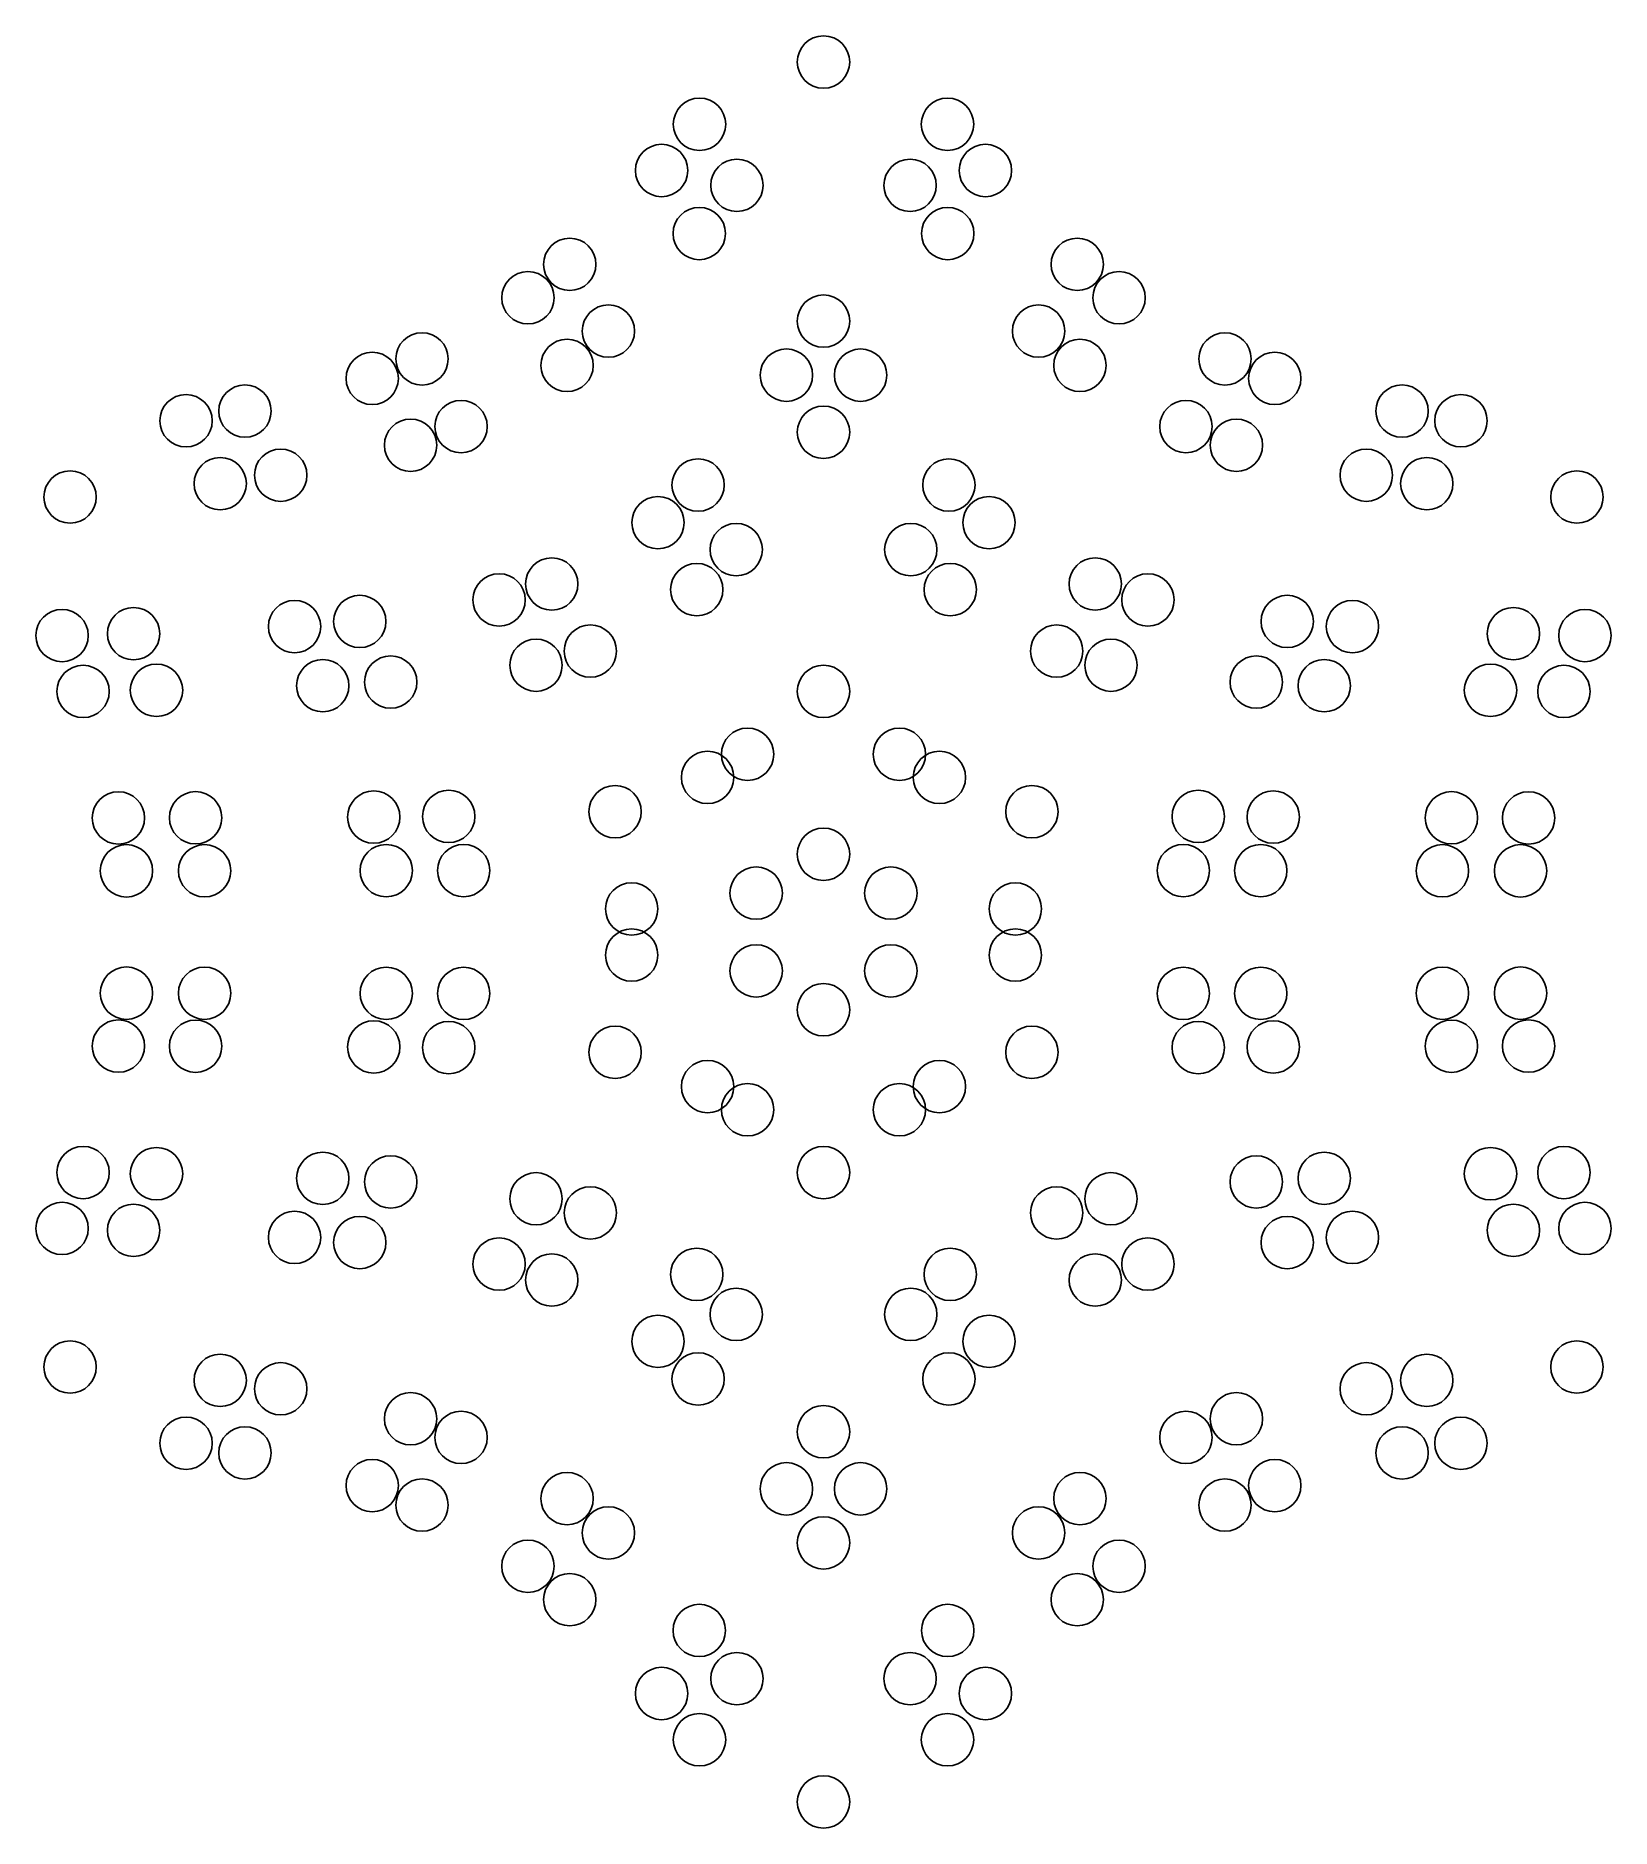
# Model space of a CAD drawing. Header units: metres. Extents: x -3.01 to 3.01, y -3.42 to 3.42.
import ezdxf

# ---------------------------------------------------------------- set-up
doc = ezdxf.new("R2010")
doc.units = ezdxf.units.M

msp = doc.modelspace()

# ---------------------------------------------------------------- linework, layer by layer
for centre in [(0, 3.3234), (-0.4737, 3.0855), (0.4737, 3.0855), (-0.6185, 2.909), (-0.3309, 2.8523), (0.3309, 2.8523), (0.6185, 2.909), (-0.4745, 2.6683), (0.4745, 2.6683), (-0.9695, 2.5505), (0.9695, 2.5505), (-1.129, 2.4229), (1.129, 2.4229), (0, 2.3335), (-0.8216, 2.2956), (0.8216, 2.2956), (-1.5338, 2.1892), (-0.9797, 2.1645), (0.9797, 2.1645), (1.5338, 2.1892), (-1.7241, 2.1148), (-0.1416, 2.1272), (0.1416, 2.1272), (1.7241, 2.1148), (-2.2101, 1.9901), (2.2101, 1.9901), (-2.4353, 1.953), (-1.3847, 1.9307), (0, 1.9092), (1.3847, 1.9307), (2.4353, 1.953), (-1.5773, 1.8594), (1.5773, 1.8594), (-2.3047, 1.7127), (-2.0736, 1.7451), (-0.4789, 1.7075), (0.4789, 1.7075), (2.0736, 1.7451), (2.3047, 1.7127), (-2.8782, 1.6617), (2.8782, 1.6617), (-0.6323, 1.5637), (0.6323, 1.5637), (-0.3335, 1.4607), (0.3335, 1.4607), (-1.0381, 1.3294), (-0.4841, 1.3079), (0.4841, 1.3079), (1.0381, 1.3294), (-1.2393, 1.2685), (1.2393, 1.2685), (-2.909, 1.1325), (-2.6356, 1.1396), (-2.0208, 1.1667), (-1.7714, 1.1862), (1.7714, 1.1862), (2.0208, 1.1667), (2.6356, 1.1396), (2.909, 1.1325), (-0.8907, 1.0732), (0.8907, 1.0732), (-1.0983, 1.0192), (1.0983, 1.0192), (-1.913, 0.941), (-1.6534, 0.9546), (1.6534, 0.9546), (1.913, 0.941), (-2.8285, 0.9189), (-2.5481, 0.9233), (0, 0.9192), (2.5481, 0.9233), (2.8285, 0.9189), (-0.29, 0.6789), (0.29, 0.6789), (-0.4429, 0.5906), (0.4429, 0.5906), (-0.7961, 0.4596), (0.7961, 0.4596), (-2.6935, 0.4357), (-2.3989, 0.4363), (-1.7182, 0.4391), (-1.4318, 0.4416), (1.4318, 0.4416), (1.7182, 0.4391), (2.3989, 0.4363), (2.6935, 0.4357), (0, 0.297), (-2.6628, 0.2337), (-2.3644, 0.2338), (-1.6704, 0.2343), (-1.3747, 0.2347), (1.3747, 0.2347), (1.6704, 0.2343), (2.3644, 0.2338), (2.6628, 0.2337), (-0.2572, 0.1485), (0.2572, 0.1485), (-0.7329, 0.0883), (0.7329, 0.0883), (-0.7329, -0.0883), (0.7329, -0.0883), (-0.2572, -0.1485), (0.2572, -0.1485), (-2.6628, -0.2337), (-2.3644, -0.2338), (-1.6704, -0.2343), (-1.3747, -0.2347), (1.3747, -0.2347), (1.6704, -0.2343), (2.3644, -0.2338), (2.6628, -0.2337), (0, -0.297), (-2.6935, -0.4357), (-2.3989, -0.4363), (-1.7182, -0.4391), (-1.4318, -0.4416), (1.4318, -0.4416), (1.7182, -0.4391), (2.3989, -0.4363), (2.6935, -0.4357), (-0.7961, -0.4596), (0.7961, -0.4596), (-0.4429, -0.5906), (0.4429, -0.5906), (-0.29, -0.6789), (0.29, -0.6789), (-2.8285, -0.9189), (0, -0.9192), (2.8285, -0.9189), (-2.5481, -0.9233), (-1.913, -0.941), (-1.6534, -0.9546), (1.6534, -0.9546), (1.913, -0.941), (2.5481, -0.9233), (-1.0983, -1.0192), (1.0983, -1.0192), (-0.8907, -1.0732), (0.8907, -1.0732), (-2.909, -1.1325), (-2.6356, -1.1396), (-2.0208, -1.1667), (-1.7714, -1.1862), (1.7714, -1.1862), (2.0208, -1.1667), (2.6356, -1.1396), (2.909, -1.1325), (-1.2393, -1.2685), (-1.0381, -1.3294), (-0.4841, -1.3079), (0.4841, -1.3079), (1.0381, -1.3294), (1.2393, -1.2685), (-0.3335, -1.4607), (0.3335, -1.4607), (-0.6323, -1.5637), (0.6323, -1.5637), (-2.8782, -1.6617), (2.8782, -1.6617), (-2.3047, -1.7127), (-0.4789, -1.7075), (0.4789, -1.7075), (2.3047, -1.7127), (-2.0736, -1.7451), (2.0736, -1.7451), (-1.5773, -1.8594), (1.5773, -1.8594), (-1.3847, -1.9307), (0, -1.9092), (1.3847, -1.9307), (-2.4353, -1.953), (-2.2101, -1.9901), (2.2101, -1.9901), (2.4353, -1.953), (-1.7241, -2.1148), (-0.1416, -2.1272), (0.1416, -2.1272), (1.7241, -2.1148), (-1.5338, -2.1892), (-0.9797, -2.1645), (0.9797, -2.1645), (1.5338, -2.1892), (-0.8216, -2.2956), (0, -2.3335), (0.8216, -2.2956), (-1.129, -2.4229), (1.129, -2.4229), (-0.9695, -2.5505), (0.9695, -2.5505), (-0.4745, -2.6683), (0.4745, -2.6683), (-0.3309, -2.8523), (0.3309, -2.8523), (-0.6185, -2.909), (0.6185, -2.909), (-0.4737, -3.0855), (0.4737, -3.0855), (0, -3.3234)]:
    msp.add_circle(centre, 0.1)

doc.saveas('drawing.dxf')
